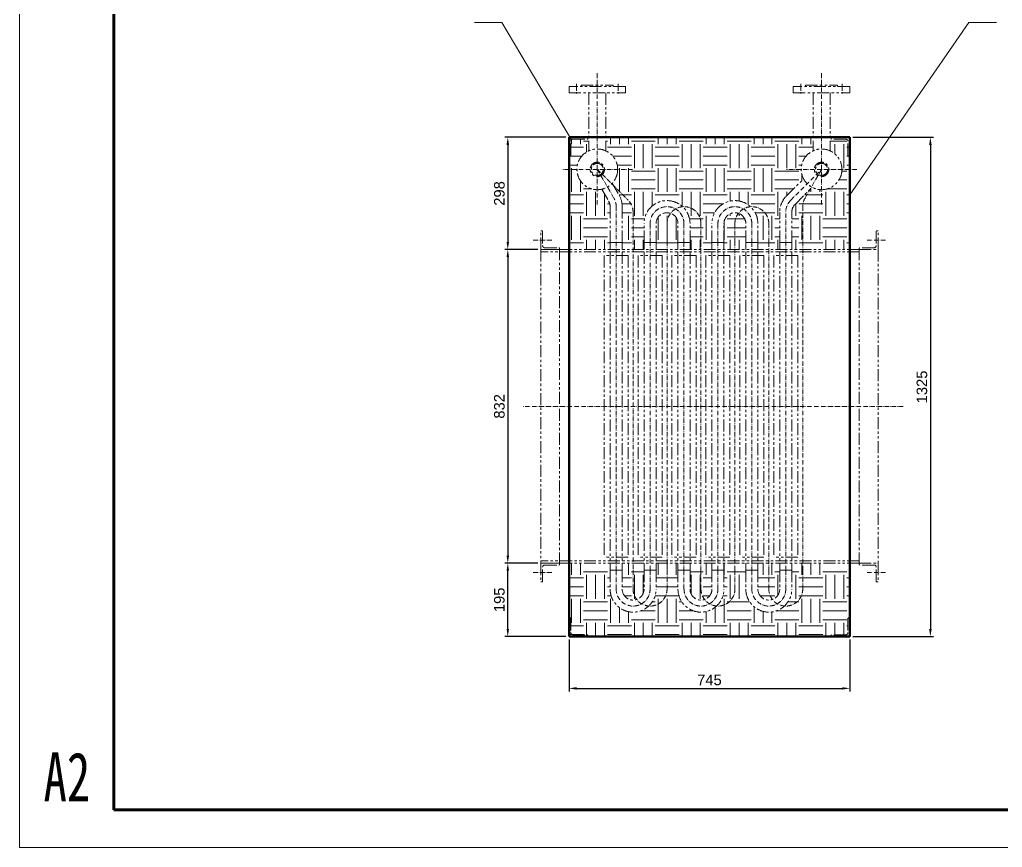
# Model space of a CAD drawing. Header units: millimetres. Extents: x 176693 to 196875, y 147562 to 159646.
# Drawn here: x 190935 to 193542, y 151219 to 153415 of the extents above; entities that cross this region are included whole.
import ezdxf

# ---------------------------------------------------------------- set-up
doc = ezdxf.new("R2010")
doc.units = ezdxf.units.MM
for name, pattern in [('ACAD_ISO10W100', [18.7, 12, -3, 0.7, -3]), ('CENTER2', [28.574999, 19.049999, -3.175, 3.175, -3.175]), ('PHANTOM', [63.5, 31.75, -6.35, 6.35, -6.35, 6.35, -6.35])]:
    doc.linetypes.add(name, pattern=pattern)
doc.layers.get('Defpoints').update_dxf_attribs({"lineweight": 18})
for name, color, linetype, lineweight in [('1轮廓实线层', 7, 'Continuous', 70), ('2细线层', 4, 'Continuous', 18), ('7标注层', 4, 'Continuous', 18), ('9双点划线层', 6, 'PHANTOM', 18), ('CAXA4', 7, 'Continuous', 50), ('CENTER1', 1, 'CENTER2', 18), ('中心线', 1, 'ACAD_ISO10W100', 18)]:
    doc.layers.add(name, color=color, linetype=linetype, lineweight=lineweight)
doc.styles.get("Standard").update_dxf_attribs({"font": 'arial.ttf'})
doc.styles.add('UserTxtStyle1', font='', dxfattribs={"width": 0.7})
doc.styles.get('UserTxtStyle1').set_extended_font_data('宋体')
doc.dimstyles.new('HGCAD$0', dxfattribs={"dimtxt": 3.5, "dimasz": 2.5, "dimexe": 1, "dimexo": 1, "dimgap": 1, "dimtad": 1, "dimdec": 0, "dimdsep": 46, "dimtxsty": 'Standard', "dimcen": 0, "dimdle": 5, "dimadec": 0, "dimazin": 0, "dimtfac": 1, "dimtdec": 0, "dimtmove": 0, "dimatfit": 1, "dimfxl": 1, "dimtolj": 1, "dimarcsym": 0})
pattern_1 = [(270, (248699.26, 186866.804), (63.5, -63.5), [63.5, -63.5]), (270, (248723.07, 186866.804), (63.5, -63.5), [63.5, -63.5]), (270, (248746.884, 186866.804), (63.5, -63.5), [63.5, -63.5]), (0, (248754.82, 186858.867), (63.5, 63.5), [63.5, -63.5]), (0, (248754.82, 186835.054), (63.5, 63.5), [63.5, -63.5]), (0, (248754.82, 186811.24), (63.5, 63.5), [63.5, -63.5])]

# ---------------------------------------------------------------- blocks, each defined once
blk = doc.blocks.new('*D633')
at = {"color": 0, "lineweight": -2, "transparency": 16777216}
for p, q in [((192392, 151769.9), (192392, 151632.5)), ((193137, 151769.9), (193137, 151632.5)), ((192412, 151640.5), (193117, 151640.5))]:
    blk.add_line(p, q, dxfattribs=at)
at = {"color": 0, "transparency": 16777216}
for points in [[(192412, 151643.8), (192412, 151637.2), (192392, 151640.5)], [(193117, 151643.8), (193117, 151637.2), (193137, 151640.5)]]:
    blk.add_solid(points, dxfattribs=at)
at = {"layer": 'Defpoints', "color": 0, "transparency": 16777216}
for p in [(192392, 151777.9), (193137, 151777.9), (193137, 151640.5)]:
    blk.add_point(p, dxfattribs=at)
at = {"color": 0, "lineweight": 18, "transparency": 16777216, "insert": (192764.5, 151662.7), "char_height": 28, "attachment_point": 5}
blk.add_mtext('\\A1;745', dxfattribs=at)
blk = doc.blocks.new('*D634')
at = {"color": 0, "lineweight": -2, "transparency": 16777216}
for p, q in [((192309, 151972.9), (192221.6, 151972.9)), ((192229.6, 151797.9), (192229.6, 151952.9)), ((192384, 151777.9), (192221.6, 151777.9))]:
    blk.add_line(p, q, dxfattribs=at)
at = {"color": 0, "transparency": 16777216}
for points in [[(192226.3, 151952.9), (192233, 151952.9), (192229.6, 151972.9)], [(192226.3, 151797.9), (192233, 151797.9), (192229.6, 151777.9)]]:
    blk.add_solid(points, dxfattribs=at)
at = {"layer": 'Defpoints', "color": 0, "transparency": 16777216}
for p in [(192229.6, 151972.9), (192317, 151972.9), (192392, 151777.9)]:
    blk.add_point(p, dxfattribs=at)
at = {"color": 0, "lineweight": 18, "transparency": 16777216, "insert": (192207.3, 151875.4), "char_height": 28, "attachment_point": 5, "rotation": 90}
blk.add_mtext('\\A1;195', dxfattribs=at)
blk = doc.blocks.new('*D635')
at = {"color": 0, "lineweight": -2, "transparency": 16777216}
for p, q in [((192384, 153102.9), (192221.6, 153102.9)), ((192229.6, 153082.9), (192229.6, 152824.9)), ((192309, 152804.9), (192221.6, 152804.9))]:
    blk.add_line(p, q, dxfattribs=at)
at = {"color": 0, "transparency": 16777216}
for points in [[(192226.3, 153082.9), (192233, 153082.9), (192229.6, 153102.9)], [(192226.3, 152824.9), (192233, 152824.9), (192229.6, 152804.9)]]:
    blk.add_solid(points, dxfattribs=at)
at = {"layer": 'Defpoints', "color": 0, "transparency": 16777216}
for p in [(192392, 153102.9), (192229.6, 152804.9), (192317, 152804.9)]:
    blk.add_point(p, dxfattribs=at)
at = {"color": 0, "lineweight": 18, "transparency": 16777216, "insert": (192207.3, 152953.9), "char_height": 28, "attachment_point": 5, "rotation": 90}
blk.add_mtext('\\A1;298', dxfattribs=at)
blk = doc.blocks.new('*D512')
at = {"color": 0, "lineweight": -2, "transparency": 16777216}
for p, q in [((193145, 153102.9), (193358.6, 153102.9)), ((193350.6, 153082.9), (193350.6, 151797.9)), ((193145, 151777.9), (193358.6, 151777.9))]:
    blk.add_line(p, q, dxfattribs=at)
at = {"color": 0, "transparency": 16777216}
for points in [[(193347.3, 153082.9), (193354, 153082.9), (193350.6, 153102.9)], [(193347.3, 151797.9), (193354, 151797.9), (193350.6, 151777.9)]]:
    blk.add_solid(points, dxfattribs=at)
at = {"layer": 'Defpoints', "color": 0, "transparency": 16777216}
for p in [(193137, 153102.9), (193137, 151777.9), (193350.6, 151777.9)]:
    blk.add_point(p, dxfattribs=at)
at = {"color": 0, "lineweight": 18, "transparency": 16777216, "insert": (193328.3, 152440.4), "char_height": 28, "attachment_point": 5, "rotation": 90}
blk.add_mtext('\\A1;1325', dxfattribs=at)
blk = doc.blocks.new('*D636')
at = {"color": 0, "lineweight": -2, "transparency": 16777216}
for p, q in [((192309, 152804.9), (192221.6, 152804.9)), ((192229.6, 152784.9), (192229.6, 151992.9)), ((192309, 151972.9), (192221.6, 151972.9))]:
    blk.add_line(p, q, dxfattribs=at)
at = {"color": 0, "transparency": 16777216}
for points in [[(192226.3, 152784.9), (192233, 152784.9), (192229.6, 152804.9)], [(192226.3, 151992.9), (192233, 151992.9), (192229.6, 151972.9)]]:
    blk.add_solid(points, dxfattribs=at)
at = {"layer": 'Defpoints', "color": 0, "transparency": 16777216}
for p in [(192317, 152804.9), (192229.6, 151972.9), (192317, 151972.9)]:
    blk.add_point(p, dxfattribs=at)
at = {"color": 0, "lineweight": 18, "transparency": 16777216, "insert": (192207.3, 152388.9), "char_height": 28, "attachment_point": 5, "rotation": 90}
blk.add_mtext('\\A1;832', dxfattribs=at)
blk = doc.blocks.new('A$C374F7378')
at = {"layer": '9双点划线层'}
for p, q in [((45, 48.3), (45, 10.5)), ((50, 50), (46.7, 50)), ((50, 0), (50, 50)), ((0, 3.3), (0, 0)), ((0, 0), (50, 0)), ((0, 0), (50, 0)), ((39.5, 5), (1.7, 5))]:
    blk.add_line(p, q, dxfattribs=at)
for centre, radius, start, end in [((46.7, 48.3), 1.67, 90, 180), ((1.7, 3.3), 1.67, 90, 180), ((39.5, 10.5), 5.5, 270, 0)]:
    blk.add_arc(centre, radius, start, end, dxfattribs=at)

msp = doc.modelspace()

# ---------------------------------------------------------------- hatches: boundary and pattern name
at = {"layer": '2细线层'}
h = msp.add_hatch(dxfattribs=at)
h.set_pattern_fill('EARTH', color=256, scale=10, angle=-90, style=0)
h.set_pattern_definition(pattern_1)
h.paths.add_polyline_path([(193137.04, 153102.868), (193087.04, 153102.868), (193087.04, 153099.534, 0.41421356), (193088.707, 153097.868, -0.41421356), (193087.04, 153099.534), (193087.04, 153102.868), (193084.54, 153102.868), (193084.54, 153066.957, -0.29325275), (193116.04, 153017.868), (193137.04, 153017.868)])
h.paths.add_polyline_path([(193132.04, 153054.534), (193132.04, 153092.368, 0.41421194), (193126.54, 153097.868, -0.41421194), (193132.04, 153092.368), (193132.04, 153054.534, 0.41421356), (193133.707, 153052.868, -0.41421356)], flags=16)
h.paths.add_polyline_path([(192444.54, 153102.868), (192442.04, 153102.868), (192442.04, 153099.534, -0.41421356), (192440.373, 153097.868), (192402.54, 153097.868, 0.41421356), (192397.04, 153092.368), (192397.04, 153054.534, -0.41421356), (192395.373, 153052.868), (192392.04, 153052.868), (192392.04, 153017.868), (192413.04, 153017.868, -0.29325275), (192444.54, 153066.957)])
h = msp.add_hatch(dxfattribs=at)
h.set_pattern_fill('EARTH', color=256, scale=10, angle=-90, style=0)
h.set_pattern_definition(pattern_1)
h.paths.add_polyline_path([(193008.04, 153017.868, -0.29325275), (193039.54, 153066.957), (193039.54, 153102.868), (192489.54, 153102.868), (192489.54, 153066.957, -0.29325275), (192521.04, 153017.868, -0.18879251), (192506.684, 152981.202), (192510.753, 152974.155), (192548.86, 152936.048, -0.19891237), (192562.04, 152904.228), (192562.04, 152804.868), (192591.04, 152804.868), (192591.04, 152823.868), (192591.04, 152873.868, -0.65357329), (192693.385, 152918.719, -0.4382385), (192742.04, 152873.868), (192742.04, 152823.868), (192742.04, 152804.868), (192771.04, 152804.868), (192771.04, 152823.868), (192771.04, 152873.868, -0.65357329), (192873.385, 152918.719, -0.4382385), (192922.04, 152873.868), (192922.04, 152823.868), (192922.04, 152804.868), (192951.04, 152804.868), (192951.04, 152823.868), (192951.04, 152904.228, -0.19891237), (192968.907, 152947.362), (193014.257, 152992.712, -0.12174259)])
h.paths.add_polyline_path([(193137.04, 153017.868), (193116.04, 153017.868, -0.56441832), (193036.885, 152970.085), (193031.13, 152964.331), (193018.069, 152941.708, 0.1316525), (193012.04, 152919.208), (193012.04, 152804.868), (193137.04, 152804.868)])
h.paths.add_polyline_path([(193012.04, 152919.208, -0.1316525), (193018.069, 152941.708), (193031.13, 152964.331), (192991.534, 152924.734, 0.19891237), (192983.04, 152904.228), (192983.04, 152823.868), (192983.04, 152804.868), (193012.04, 152804.868)], flags=17)
h.paths.add_polyline_path([(192922.04, 152873.868, 0.4382385), (192873.385, 152918.719, -0.20950188), (192893.04, 152873.868), (192893.04, 152823.868), (192893.04, 152804.868), (192922.04, 152804.868), (192922.04, 152823.868)], flags=17)
h.paths.add_polyline_path([(192861.04, 152873.868, 0.32107754), (192841.385, 152901.321, 0.16552534), (192832.04, 152873.868), (192832.04, 152823.868), (192832.04, 152804.868), (192861.04, 152804.868), (192861.04, 152823.868)], flags=17)
h.paths.add_polyline_path([(192832.04, 152873.868, -0.16552534), (192841.385, 152901.321, 0.51391568), (192803.04, 152873.868), (192803.04, 152823.868), (192803.04, 152804.868), (192832.04, 152804.868), (192832.04, 152823.868)], flags=17)
h.paths.add_polyline_path([(192742.04, 152873.868, 0.4382385), (192693.385, 152918.719, -0.20950188), (192713.04, 152873.868), (192713.04, 152823.868), (192713.04, 152804.868), (192742.04, 152804.868), (192742.04, 152823.868)], flags=17)
h.paths.add_polyline_path([(192681.04, 152873.868, 0.32107754), (192661.385, 152901.321, 0.16552534), (192652.04, 152873.868), (192652.04, 152823.868), (192652.04, 152804.868), (192681.04, 152804.868), (192681.04, 152823.868)], flags=17)
h.paths.add_polyline_path([(192652.04, 152873.868, -0.16552534), (192661.385, 152901.321, 0.51391568), (192623.04, 152873.868), (192623.04, 152823.868), (192623.04, 152804.868), (192652.04, 152804.868), (192652.04, 152823.868)], flags=17)
h.paths.add_polyline_path([(192562.04, 152904.228, 0.19891237), (192548.86, 152936.048), (192510.753, 152974.155), (192524.868, 152949.708, -0.1316525), (192533.04, 152919.208), (192533.04, 152823.868), (192533.04, 152804.868), (192562.04, 152804.868)])
h.paths.add_polyline_path([(193137.04, 151972.868), (193012.04, 151972.868), (193012.04, 151953.868), (193012.04, 151903.868, -0.4382385), (192963.385, 151859.016, -0.65357329), (192861.04, 151903.868), (192861.04, 151953.868), (192861.04, 151972.868), (192832.04, 151972.868), (192832.04, 151953.868), (192832.04, 151903.868, -0.4382385), (192783.385, 151859.016, -0.65357329), (192681.04, 151903.868), (192681.04, 151953.868), (192681.04, 151972.868), (192652.04, 151972.868), (192652.04, 151953.868), (192652.04, 151903.868, -0.4382385), (192603.385, 151859.016, -0.65357329), (192501.04, 151903.868), (192501.04, 151953.868), (192501.04, 151972.868), (192392.04, 151972.868), (192392.04, 151777.868), (192442.04, 151777.868), (192442.04, 151781.201, 0.41421356), (192440.373, 151782.868, -0.41421356), (192442.04, 151781.201), (192442.04, 151777.868), (193087.04, 151777.868), (193087.04, 151781.201, -0.41421356), (193088.707, 151782.868), (193126.54, 151782.868, 0.41421356), (193132.04, 151788.368), (193132.04, 151826.201, -0.41421356), (193133.707, 151827.868), (193137.04, 151827.868)])
h.paths.add_polyline_path([(192397.04, 151788.368), (192397.04, 151826.201, 0.41421356), (192395.373, 151827.868, -0.41421356), (192397.04, 151826.201), (192397.04, 151788.368, 0.41421194), (192402.54, 151782.868, -0.41421194)], flags=16)
h.paths.add_polyline_path([(193012.04, 151903.868), (193012.04, 151953.868), (193012.04, 151972.868), (192983.04, 151972.868), (192983.04, 151953.868), (192983.04, 151903.868, -0.20950188), (192963.385, 151859.016, 0.4382385)], flags=17)
h.paths.add_polyline_path([(192951.04, 151953.868), (192951.04, 151972.868), (192922.04, 151972.868), (192922.04, 151953.868), (192922.04, 151903.868, 0.16552534), (192931.385, 151876.415, 0.32107754), (192951.04, 151903.868)], flags=17)
h.paths.add_polyline_path([(192922.04, 151953.868), (192922.04, 151972.868), (192893.04, 151972.868), (192893.04, 151953.868), (192893.04, 151903.868, 0.51391568), (192931.385, 151876.415, -0.16552534), (192922.04, 151903.868)], flags=17)
h.paths.add_polyline_path([(192832.04, 151953.868), (192832.04, 151972.868), (192803.04, 151972.868), (192803.04, 151953.868), (192803.04, 151903.868, -0.20950188), (192783.385, 151859.016, 0.4382385), (192832.04, 151903.868)], flags=17)
h.paths.add_polyline_path([(192771.04, 151953.868), (192771.04, 151972.868), (192742.04, 151972.868), (192742.04, 151953.868), (192742.04, 151903.868, 0.16552534), (192751.385, 151876.415, 0.32107754), (192771.04, 151903.868)], flags=17)
h.paths.add_polyline_path([(192742.04, 151953.868), (192742.04, 151972.868), (192713.04, 151972.868), (192713.04, 151953.868), (192713.04, 151903.868, 0.51391568), (192751.385, 151876.415, -0.16552534), (192742.04, 151903.868)], flags=17)
h.paths.add_polyline_path([(192652.04, 151953.868), (192652.04, 151972.868), (192623.04, 151972.868), (192623.04, 151953.868), (192623.04, 151903.868, -0.20950188), (192603.385, 151859.016, 0.4382385), (192652.04, 151903.868)], flags=17)
h.paths.add_polyline_path([(192591.04, 151953.868), (192591.04, 151972.868), (192562.04, 151972.868), (192562.04, 151953.868), (192562.04, 151903.868, 0.16552534), (192571.385, 151876.415, 0.32107754), (192591.04, 151903.868)], flags=17)
h.paths.add_polyline_path([(192562.04, 151953.868), (192562.04, 151972.868), (192533.04, 151972.868), (192533.04, 151953.868), (192533.04, 151903.868, 0.51391568), (192571.385, 151876.415, -0.16552534), (192562.04, 151903.868)], flags=17)
h = msp.add_hatch(dxfattribs=at)
h.set_pattern_fill('EARTH', color=256, scale=10, angle=-90, style=0)
h.set_pattern_definition(pattern_1)
h.paths.add_polyline_path([(192501.04, 152919.208, 0.1316525), (192497.155, 152933.708), (192478.971, 152965.202, -0.48107789), (192413.04, 153017.868), (192392.04, 153017.868), (192392.04, 152804.868), (192501.04, 152804.868), (192501.04, 152823.868)])

# ---------------------------------------------------------------- linework, layer by layer
at = {"lineweight": 50}
for p, q in [((193137.04, 153102.868), (192392.04, 153102.868)), ((192392.04, 153102.868), (192392.04, 152388.868)), ((193137.04, 153102.868), (193137.04, 152388.868)), ((192392.04, 152388.868), (192392.04, 151777.868)), ((193137.04, 152388.868), (193137.04, 151777.868)), ((193137.04, 151777.868), (192392.04, 151777.868))]:
    msp.add_line(p, q, dxfattribs=at)
at = {"layer": '1轮廓实线层'}
for p, q in [((191184.672, 151318.636), (191184.672, 155318.636)), ((196774.672, 151318.636), (191184.672, 151318.636))]:
    msp.add_line(p, q, dxfattribs=at)
at = {"layer": '2细线层'}
for p, q in [((190934.672, 151218.636), (190934.672, 155418.636)), ((196874.672, 151218.636), (190934.672, 151218.636))]:
    msp.add_line(p, q, dxfattribs=at)
at = {"layer": '7标注层', "extrusion": (0, 1, 0), "elevation": 153407.488}
for points in [[(-192214.21, 0), (-192140.977, 0)], [(-193525.93, 0), (-193452.697, 0)]]:
    msp.add_lwpolyline(points, dxfattribs=at)
at = {"layer": '7标注层'}
for points in [[(192398.651, 153096.257), (192214.21, 153407.488)], [(193137.04, 152950.18), (193452.697, 153407.488)]]:
    msp.add_lwpolyline(points, dxfattribs=at)
at = {"layer": '9双点划线层'}
for p, q in [((192542.04, 153237.868), (192392.04, 153237.868)), ((192392.04, 153237.868), (192392.04, 153220.868)), ((192424.54, 153237.868), (192424.54, 153240.868)), ((192424.54, 153240.868), (192509.54, 153240.868)), ((192509.54, 153240.868), (192509.54, 153237.868)), ((192542.04, 153220.868), (192542.04, 153237.868)), ((192987.04, 153237.868), (192987.04, 153220.868)), ((193137.04, 153237.868), (192987.04, 153237.868)), ((193019.54, 153240.868), (193104.54, 153240.868)), ((193019.54, 153237.868), (193019.54, 153240.868)), ((193104.54, 153240.868), (193104.54, 153237.868)), ((193137.04, 153220.868), (193137.04, 153237.868)), ((192392.04, 153220.868), (192542.04, 153220.868)), ((192444.54, 153220.868), (192444.54, 153066.957)), ((192489.54, 153220.868), (192489.54, 153066.957)), ((192987.04, 153220.868), (193137.04, 153220.868)), ((193039.54, 153220.868), (193039.54, 153066.957)), ((193084.54, 153220.868), (193084.54, 153066.957)), ((192591.04, 152823.868), (192591.04, 152873.868)), ((192623.04, 152823.868), (192623.04, 152873.868)), ((192681.04, 152823.868), (192681.04, 152873.868)), ((192713.04, 152823.868), (192713.04, 152873.868)), ((192771.04, 152823.868), (192771.04, 152873.868)), ((192803.04, 152823.868), (192803.04, 152873.868)), ((192861.04, 152823.868), (192861.04, 152873.868)), ((192893.04, 152823.868), (192893.04, 152873.868)), ((192317.04, 152854.868), (192320.373, 152854.868)), ((192317.04, 152804.868), (192317.04, 152854.868)), ((192322.04, 152853.201), (192322.04, 152815.368)), ((193207.04, 152853.201), (193207.04, 152815.368)), ((193212.04, 152854.868), (193208.707, 152854.868)), ((193212.04, 152804.868), (193212.04, 152854.868)), ((192501.04, 152823.868), (192501.04, 152804.868)), ((192533.04, 152823.868), (192501.04, 152823.868)), ((192533.04, 152823.868), (192533.04, 152804.868)), ((192623.04, 152823.868), (192591.04, 152823.868)), ((192591.04, 152823.868), (192591.04, 152804.868)), ((192623.04, 152823.868), (192591.04, 152823.868)), ((192623.04, 152823.868), (192623.04, 152804.868)), ((192713.04, 152823.868), (192681.04, 152823.868)), ((192681.04, 152823.868), (192681.04, 152804.868)), ((192713.04, 152823.868), (192681.04, 152823.868)), ((192713.04, 152823.868), (192713.04, 152804.868)), ((192771.04, 152823.868), (192771.04, 152804.868)), ((192803.04, 152823.868), (192771.04, 152823.868)), ((192803.04, 152823.868), (192771.04, 152823.868)), ((192803.04, 152823.868), (192803.04, 152804.868)), ((192893.04, 152823.868), (192861.04, 152823.868)), ((192861.04, 152823.868), (192861.04, 152804.868)), ((192893.04, 152823.868), (192861.04, 152823.868)), ((192893.04, 152823.868), (192893.04, 152804.868)), ((192951.04, 152823.868), (192951.04, 152804.868)), ((192983.04, 152823.868), (192951.04, 152823.868)), ((192983.04, 152823.868), (192983.04, 152804.868)), ((192317.04, 152804.868), (192317.04, 151972.868)), ((193162.04, 152804.868), (192317.04, 152804.868)), ((192367.04, 152804.868), (192317.04, 152804.868)), ((192367.04, 152804.868), (192317.04, 152804.868)), ((192317.04, 152804.868), (192317.04, 151972.868)), ((193162.04, 152798.868), (192317.04, 152798.868)), ((192327.54, 152809.868), (192365.373, 152809.868)), ((192367.04, 152808.201), (192367.04, 152388.868)), ((192501.04, 152798.868), (192501.04, 151978.868)), ((192533.04, 152798.868), (192533.04, 151978.868)), ((192591.04, 152798.868), (192591.04, 151978.868)), ((192623.04, 152798.868), (192623.04, 151978.868)), ((192681.04, 152798.868), (192681.04, 151978.868)), ((192713.04, 152798.868), (192713.04, 151978.868)), ((192771.04, 152798.868), (192771.04, 151978.868)), ((192803.04, 152798.868), (192803.04, 151978.868)), ((192861.04, 152798.868), (192861.04, 151978.868)), ((192893.04, 152798.868), (192893.04, 151978.868)), ((192951.04, 152798.868), (192951.04, 151978.868)), ((192983.04, 152798.868), (192983.04, 151978.868)), ((193162.04, 152808.201), (193162.04, 152388.868)), ((193162.04, 152804.868), (193212.04, 152804.868)), ((193162.04, 152804.868), (193212.04, 152804.868)), ((193201.54, 152809.868), (193163.707, 152809.868)), ((193212.04, 152804.868), (193212.04, 151972.868)), ((192549.04, 152788.868), (192485.04, 152788.868)), ((192485.04, 152788.868), (192485.04, 151988.868)), ((192549.04, 152788.868), (192549.04, 151988.868)), ((192575.04, 152788.868), (192575.04, 151988.868)), ((192639.04, 152788.868), (192575.04, 152788.868)), ((192639.04, 152788.868), (192639.04, 151988.868)), ((192665.04, 152788.868), (192665.04, 151988.868)), ((192729.04, 152788.868), (192665.04, 152788.868)), ((192729.04, 152788.868), (192729.04, 151988.868)), ((192819.04, 152788.868), (192755.04, 152788.868)), ((192755.04, 152788.868), (192755.04, 151988.868)), ((192819.04, 152788.868), (192819.04, 151988.868)), ((192845.04, 152788.868), (192845.04, 151988.868)), ((192909.04, 152788.868), (192845.04, 152788.868)), ((192909.04, 152788.868), (192909.04, 151988.868)), ((192999.04, 152788.868), (192935.04, 152788.868)), ((192935.04, 152788.868), (192935.04, 151988.868)), ((192999.04, 152788.868), (192999.04, 151988.868)), ((192367.04, 151969.534), (192367.04, 152388.868)), ((193162.04, 151969.534), (193162.04, 152388.868)), ((192549.04, 151988.868), (192485.04, 151988.868)), ((192639.04, 151988.868), (192575.04, 151988.868)), ((192729.04, 151988.868), (192665.04, 151988.868)), ((192819.04, 151988.868), (192755.04, 151988.868)), ((192909.04, 151988.868), (192845.04, 151988.868)), ((192999.04, 151988.868), (192935.04, 151988.868)), ((193162.04, 151978.868), (192317.04, 151978.868)), ((193162.04, 151972.868), (192317.04, 151972.868)), ((192367.04, 151972.868), (192317.04, 151972.868)), ((192367.04, 151972.868), (192317.04, 151972.868)), ((192317.04, 151972.868), (192317.04, 151922.868)), ((192322.04, 151924.534), (192322.04, 151962.368)), ((192327.54, 151967.868), (192365.373, 151967.868)), ((192501.04, 151972.868), (192501.04, 151953.868)), ((192533.04, 151972.868), (192533.04, 151953.868)), ((192591.04, 151972.868), (192591.04, 151953.868)), ((192623.04, 151972.868), (192623.04, 151953.868)), ((192681.04, 151972.868), (192681.04, 151953.868)), ((192713.04, 151972.868), (192713.04, 151953.868)), ((192771.04, 151972.868), (192771.04, 151953.868)), ((192803.04, 151972.868), (192803.04, 151953.868)), ((192861.04, 151972.868), (192861.04, 151953.868)), ((192893.04, 151972.868), (192893.04, 151953.868)), ((192951.04, 151972.868), (192951.04, 151953.868)), ((192983.04, 151972.868), (192983.04, 151953.868)), ((193162.04, 151972.868), (193212.04, 151972.868)), ((193162.04, 151972.868), (193212.04, 151972.868)), ((193201.54, 151967.868), (193163.707, 151967.868)), ((193207.04, 151924.534), (193207.04, 151962.368)), ((193212.04, 151972.868), (193212.04, 151922.868)), ((192533.04, 151953.868), (192501.04, 151953.868)), ((192501.04, 151953.868), (192501.04, 151903.868)), ((192533.04, 151953.868), (192501.04, 151953.868)), ((192533.04, 151953.868), (192533.04, 151903.868)), ((192623.04, 151953.868), (192591.04, 151953.868)), ((192591.04, 151953.868), (192591.04, 151903.868)), ((192623.04, 151953.868), (192591.04, 151953.868)), ((192623.04, 151953.868), (192623.04, 151903.868)), ((192713.04, 151953.868), (192681.04, 151953.868)), ((192681.04, 151953.868), (192681.04, 151903.868)), ((192713.04, 151953.868), (192681.04, 151953.868)), ((192713.04, 151953.868), (192713.04, 151903.868)), ((192803.04, 151953.868), (192771.04, 151953.868)), ((192771.04, 151953.868), (192771.04, 151903.868)), ((192803.04, 151953.868), (192771.04, 151953.868)), ((192803.04, 151953.868), (192803.04, 151903.868)), ((192893.04, 151953.868), (192861.04, 151953.868)), ((192861.04, 151953.868), (192861.04, 151903.868)), ((192893.04, 151953.868), (192861.04, 151953.868)), ((192893.04, 151953.868), (192893.04, 151903.868)), ((192983.04, 151953.868), (192951.04, 151953.868)), ((192951.04, 151953.868), (192951.04, 151903.868)), ((192983.04, 151953.868), (192951.04, 151953.868)), ((192983.04, 151953.868), (192983.04, 151903.868)), ((192317.04, 151922.868), (192320.373, 151922.868)), ((193212.04, 151922.868), (193208.707, 151922.868))]:
    msp.add_line(p, q, dxfattribs=at)
for points in [[(192506.684, 152981.202), (192524.868, 152949.708, -0.1316525), (192533.04, 152919.208), (192533.04, 152823.868)], [(192951.04, 152823.868), (192951.04, 152904.228, -0.19891237), (192968.907, 152947.362), (193014.257, 152992.712)], [(192478.971, 152965.202), (192497.155, 152933.708, -0.1316525), (192501.04, 152919.208), (192501.04, 152823.868)], [(192983.04, 152823.868), (192983.04, 152904.228, -0.19891237), (192991.534, 152924.734), (193036.885, 152970.085)]]:
    msp.add_lwpolyline(points, format="xyb", dxfattribs=at)
for centre, radius in [((192467.04, 153017.868), 54), ((193062.04, 153017.868), 54), ((192467.04, 153017.868), 19), ((192467.04, 153017.868), 16), ((193062.04, 153017.868), 19), ((193062.04, 153017.868), 16)]:
    msp.add_circle(centre, radius, dxfattribs=at)
for centre, radius, start, end in [((192652.04, 152873.868), 61, 0, 180), ((192832.04, 152873.868), 61, 0, 180), ((192652.04, 152873.868), 29, 0, 180), ((192832.04, 152873.868), 29, 0, 180), ((192320.373, 152853.201), 1.667, 0, 90), ((193208.707, 152853.201), 1.667, 90, 180), ((192327.54, 152815.368), 5.5, 180, 270), ((193201.54, 152815.368), 5.5, 270, 0), ((192365.373, 152808.201), 1.667, 0, 90), ((193163.707, 152808.201), 1.667, 90, 180), ((192327.54, 151962.368), 5.5, 90, 180), ((192365.373, 151969.534), 1.667, 270, 0), ((193163.707, 151969.534), 1.667, 180, 270), ((193201.54, 151962.368), 5.5, 0, 90), ((192320.373, 151924.534), 1.667, 270, 0), ((192562.04, 151903.868), 61, 180, 0), ((192562.04, 151903.868), 29, 180, 0), ((192742.04, 151903.868), 61, 180, 0), ((192742.04, 151903.868), 29, 180, 0), ((192922.04, 151903.868), 61, 180, 0), ((192922.04, 151903.868), 29, 180, 0), ((193208.707, 151924.534), 1.667, 180, 270)]:
    msp.add_arc(centre, radius, start, end, dxfattribs=at)
at = {"layer": 'CENTER1'}
for p, q in [((192412.04, 153244.868), (192412.04, 153216.868)), ((192522.04, 153244.868), (192522.04, 153216.868)), ((193007.04, 153244.868), (193007.04, 153216.868)), ((193117.04, 153244.868), (193117.04, 153216.868))]:
    msp.add_line(p, q, dxfattribs=at)
at = {"layer": '中心线'}
for p, q in [((192467.04, 152924.271), (192467.04, 153275.04)), ((193062.04, 152924.271), (193062.04, 153275.04)), ((192560.637, 153017.868), (192373.443, 153017.868)), ((192467.04, 153017.868), (192511.011, 152941.708)), ((192467.04, 153017.868), (192548.86, 152936.048)), ((193155.637, 153017.868), (192968.443, 153017.868)), ((192980.22, 152936.048), (193062.04, 153017.868)), ((193018.069, 152941.708), (193062.04, 153017.868)), ((192517.04, 152919.208), (192517.04, 151953.868)), ((192562.04, 152904.228), (192562.04, 151953.868)), ((192967.04, 151953.868), (192967.04, 152904.228)), ((193012.04, 151953.868), (193012.04, 152919.208)), ((192607.04, 152823.868), (192607.04, 152873.868)), ((192652.04, 152823.868), (192652.04, 152873.868)), ((192697.04, 152873.868), (192697.04, 152823.868)), ((192742.04, 152873.868), (192742.04, 152823.868)), ((192787.04, 152823.868), (192787.04, 152873.868)), ((192832.04, 152823.868), (192832.04, 152873.868)), ((192877.04, 152873.868), (192877.04, 152823.868)), ((192922.04, 152873.868), (192922.04, 152823.868)), ((192297.064, 152829.868), (192349.351, 152829.868)), ((192607.04, 151953.868), (192607.04, 152823.868)), ((192652.04, 151953.868), (192652.04, 152823.868)), ((192697.04, 152823.868), (192697.04, 151953.868)), ((192742.04, 152823.868), (192742.04, 151953.868)), ((192787.04, 151953.868), (192787.04, 152823.868)), ((192832.04, 151953.868), (192832.04, 152823.868)), ((192877.04, 152823.868), (192877.04, 151953.868)), ((192922.04, 152823.868), (192922.04, 151953.868)), ((193232.016, 152829.868), (193179.729, 152829.868)), ((193278.504, 152388.868), (192269.339, 152388.868)), ((192297.064, 151947.868), (192349.351, 151947.868)), ((192517.04, 151953.868), (192517.04, 151903.868)), ((192562.04, 151953.868), (192562.04, 151903.868)), ((192607.04, 151903.868), (192607.04, 151953.868)), ((192652.04, 151903.868), (192652.04, 151953.868)), ((192697.04, 151953.868), (192697.04, 151903.868)), ((192742.04, 151953.868), (192742.04, 151903.868)), ((192787.04, 151903.868), (192787.04, 151953.868)), ((192832.04, 151903.868), (192832.04, 151953.868)), ((192877.04, 151953.868), (192877.04, 151903.868)), ((192922.04, 151953.868), (192922.04, 151903.868)), ((192967.04, 151903.868), (192967.04, 151953.868)), ((193012.04, 151903.868), (193012.04, 151953.868)), ((193232.016, 151947.868), (193179.729, 151947.868))]:
    msp.add_line(p, q, dxfattribs=at)
for centre, start, end in [((192472.04, 152919.208), 0, 30), ((192517.04, 152904.228), 0, 45), ((193012.04, 152904.228), 135, 180), ((193057.04, 152919.208), 150, 180), ((192652.04, 152873.868), 0, 180), ((192697.04, 152873.868), 0, 180), ((192832.04, 152873.868), 0, 180), ((192877.04, 152873.868), 0, 180), ((192562.04, 151903.868), 180, 0), ((192607.04, 151903.868), 180, 0), ((192742.04, 151903.868), 180, 0), ((192787.04, 151903.868), 180, 0), ((192922.04, 151903.868), 180, 0), ((192967.04, 151903.868), 180, 0)]:
    msp.add_arc(centre, 45, start, end, dxfattribs=at)

# ---------------------------------------------------------------- block references
at = {"layer": '9双点划线层', "rotation": 180}
msp.add_blockref('A$C374F7378', (192442.041, 153102.868), dxfattribs=at)
at = {"layer": '9双点划线层', "xscale": -1, "rotation": 180}
msp.add_blockref('A$C374F7378', (193087.04, 153102.868), dxfattribs=at)
at = {"layer": '9双点划线层', "xscale": -1}
msp.add_blockref('A$C374F7378', (192442.041, 151777.867), dxfattribs=at)
at = {"layer": '9双点划线层'}
msp.add_blockref('A$C374F7378', (193087.04, 151777.867), dxfattribs=at)

# ---------------------------------------------------------------- texts
at = {"layer": 'CAXA4', "color": 7, "linetype": 'Continuous', "lineweight": 25, "insert": (190998.081, 151470.747), "char_height": 129.9241, "width": 5333.32326, "attachment_point": 1, "style": 'UserTxtStyle1'}
msp.add_mtext('A2', dxfattribs=at)

# ---------------------------------------------------------------- dimensions: what is measured, and where the dimension line sits
at = {"color": 3, "lineweight": 18}
for base, p1, p2, picture, middle in [((192229.631, 152804.868), (192392.04, 153102.868), (192317.04, 152804.868), '*D635', (192207.335, 152953.868)), ((193350.644, 151777.868), (193137.04, 153102.868), (193137.04, 151777.868), '*D512', (193328.338, 152440.368)), ((192229.631, 151972.868), (192317.04, 152804.868), (192317.04, 151972.868), '*D636', (192207.326, 152388.868)), ((192229.631, 151972.868), (192392.04, 151777.868), (192317.04, 151972.868), '*D634', (192207.335, 151875.368))]:
    dim = msp.add_linear_dim(base=base, p1=p1, p2=p2, angle=90, dimstyle='HGCAD$0', override={"dimscale": 8, "dimsah": 1}, dxfattribs=at)
    dim.commit()
    dim.dimension.update_dxf_attribs({"geometry": picture, "text_midpoint": middle})
dim = msp.add_linear_dim(base=(193137.04, 151640.503), p1=(192392.04, 151777.868), p2=(193137.04, 151777.868), dimstyle='HGCAD$0', override={"dimscale": 8, "dimsah": 1}, dxfattribs=at)
dim.commit()
dim.dimension.update_dxf_attribs({"geometry": '*D633', "text_midpoint": (192764.54, 151662.742)})

doc.saveas('drawing.dxf')
